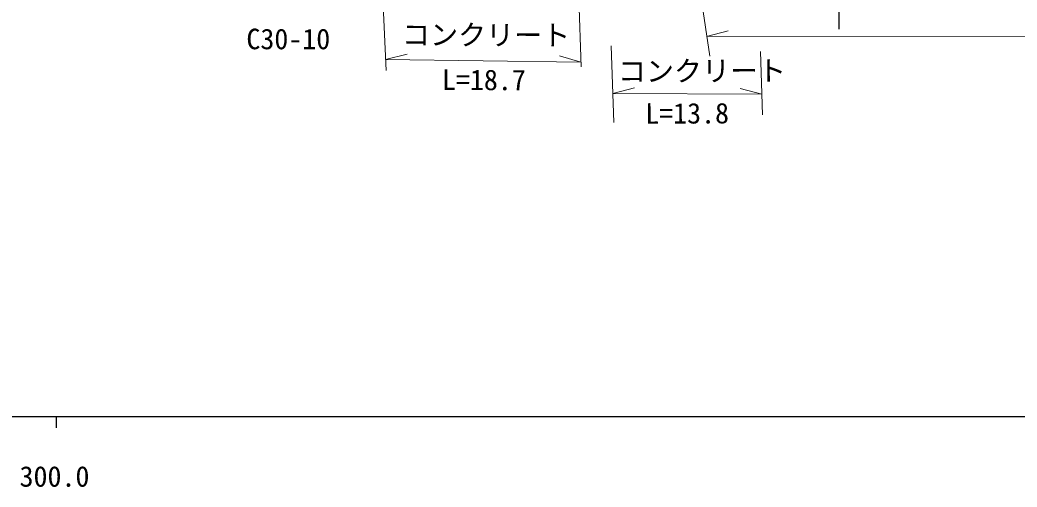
# Model space of a CAD drawing. Units: millimetres, scale not verified. Extents: x 40000 to 680000, y 20000 to 380000.
# Drawn here: x 364762 to 453718, y 198715 to 240348 of the extents above; entities that cross this region are included whole.
import ezdxf
from ezdxf.enums import TextEntityAlignment as Align

# ---------------------------------------------------------------- set-up
doc = ezdxf.new("R2010")
doc.units = ezdxf.units.MM
doc.header["$LTSCALE"] = 1000
for name, color, linetype, lineweight in [('M-STR-HTXT', 7, 'Continuous', 13), ('M-STR-STRC', 7, 'Continuous', 25), ('M-TTL-BAND', 7, 'Continuous', 25)]:
    doc.layers.add(name, color=color, linetype=linetype, lineweight=lineweight)
doc.styles.add('ＭＳ ゴシック', font='')
doc.styles.get('ＭＳ ゴシック').set_extended_font_data('MS Gothic')

msp = doc.modelspace()

# ---------------------------------------------------------------- linework, layer by layer
at = {"layer": 'M-STR-HTXT'}
for p, q in [((396787, 250283), (397421, 235837)), ((424292, 250431), (426319, 237125)), ((414444, 248509), (414824, 236174)), ((426010, 238866), (427941, 239385)), ((426010, 238866), (502285, 238931)), ((417495, 238055), (417748, 231212)), ((430830, 237547), (431005, 231895)), ((397378, 236819), (399316, 237312)), ((397378, 236819), (414811, 236598)), ((414811, 236598), (412886, 237140)), ((417653, 233780), (419587, 234289)), ((430948, 233721), (429019, 234247)), ((417653, 233780), (430948, 233721))]:
    msp.add_line(p, q, dxfattribs=at)
at = {"layer": 'M-STR-STRC'}
msp.add_line((437810, 241535), (437810, 239535), dxfattribs=at)
at = {"layer": 'M-TTL-BAND'}
for p, q in [((40000, 205000), (579000, 205000)), ((368000, 205000), (368000, 204000))]:
    msp.add_line(p, q, dxfattribs=at)

# ---------------------------------------------------------------- texts
at = {"layer": 'M-STR-HTXT', "style": 'ＭＳ ゴシック'}
for rotation, p in [(359.764, (398844, 237579)), (0.235, (418114, 234310))]:
    msp.add_text('コンクリート', height=1833, rotation=rotation, dxfattribs=at).set_placement(p, align=Align.BOTTOM_LEFT)
for s, rotation, p in [('L=18.7', 359.764, (406152, 235011)), ('L=13.8', 0.235, (424281, 232029))]:
    msp.add_text(s, height=1833, rotation=rotation, dxfattribs=at).set_placement(p, align=Align.MIDDLE_CENTER)
at = {"layer": 'M-STR-STRC', "style": 'ＭＳ ゴシック'}
msp.add_text('C30-10', height=1833, dxfattribs=at).set_placement((388705, 238655), align=Align.MIDDLE_CENTER)
at = {"layer": 'M-TTL-BAND', "style": 'ＭＳ ゴシック'}
msp.add_text('300.0', height=1833, dxfattribs=at).set_placement((367844, 198195), align=Align.BOTTOM_CENTER)

doc.saveas('drawing.dxf')
